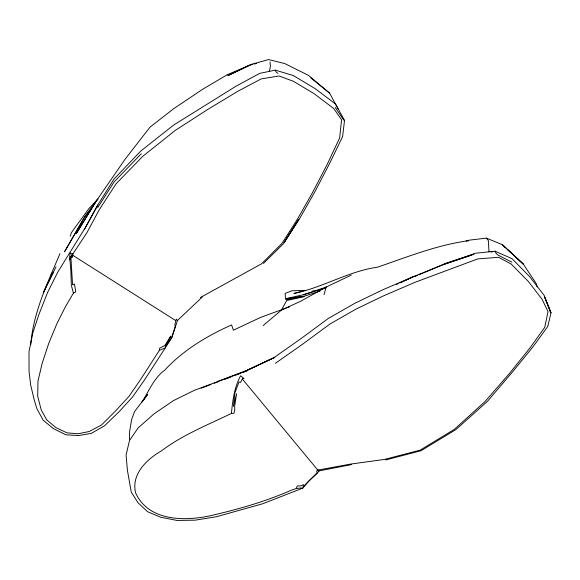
<?xml version="1.0" encoding="UTF-8"?>
<svg xmlns="http://www.w3.org/2000/svg" width="580" height="580" viewBox="0 0 580 580"><rect width="100%" height="100%" fill="white"/><g stroke="black" fill="none" stroke-linecap="round" stroke-linejoin="round"><path stroke-width="0.87" d="M129.449 439.364L129.594 431.701L131.566 419.848L134.473 411.662L147.719 394.306L143.282 400.519M30.755 344.716C33.198 312.562 47.553 282.96 59.972 253.656M231.413 413.431C232.667 400.548 234.356 387.338 240.591 375.782L243.984 378.435L242.317 378.965L240.461 382.481L238.996 381.988L234.893 392.935L233.414 406.406L236.611 393.733L234.639 406.363L234.762 409.893L233.936 413.308L231.413 413.431C207.538 424.995 182.548 434.877 161.254 451.001C146.624 459.389 130.935 474.512 135.655 493.043C149.278 522.616 187.935 521.449 214.817 514.707C237.031 509.407 259.086 503.28 280.307 494.776C287.767 492.26 294.669 487.374 302.825 488.106L309.357 480.472L317.006 473.526L319.007 470.916L351.625 464.573M202.529 296.8L177.48 320.486L171.789 337.836L144.899 379.342L132.646 396.872L119.234 411.604L104.559 425.749L91.198 433.427L78.532 435.565L65.903 434.797L53.338 428.576L43.195 420.253L36.844 408.625L34.292 400.149L30.697 385.192L29.051 371.468L29 351.582L32.922 332.601L39.02 314.186L47.618 292.414L57.884 271.889L85.072 228.056L97.817 204.95L114.006 179.01L140.962 150.887L173.514 125.142L235.712 86.384L259.651 73.377L275.29 70.144L293.32 75.538L315.129 88.617L335.472 103.958L344.527 120.43L342.613 136.583L329.694 163.292L315.15 191.262L299.534 218.762L284.004 242.621L298.78 219.24L283.591 243.556L263.458 263.4M269.548 70.898L270.418 65.946L270.026 61.98M177.48 320.486L176.313 319.138L174.805 324.952L175.334 326.207L171.68 337.553L165.148 346.586L170.803 336.074L164.981 345.325L159.631 348.196L159.391 350.32L140.947 378.972L128.941 396.437L115.536 410.945L101.471 425.017L89.139 431.534L78.025 433.775L66.975 432.861L55.818 427.533L46.697 419.855L41.238 409.959L37.693 396.241L37.976 381.082L42.151 363.399L48.749 343.382L56.898 323.676L65.504 306.559L73.421 293.125L75.784 291.87L74.421 284.004L72.565 284.903L70.876 256.904L72.543 257.274L72.623 254.294L86.826 232.848L99.34 209.605L116.08 183.787L142.702 156.368L175.276 130.391L208.321 109.076L237.727 91.335L261.152 78.916L279.067 75.987L293.364 81.265L314.121 93.677L333.768 108.569L341.562 119.748L339.641 137.968L327.229 164.336L312.685 192.306L297.069 219.798L281.786 243.6L261.507 263.856L200.325 297.547M51.134 274.869L51.511 273.165M324.024 294.712L326.141 287.093L351.284 275.072M70.224 236.205L71.42 232.594L88.957 208.51L98.1 198.904M56.035 266.793L43.253 292.733L53.367 272.223M296.228 488.36L297.264 485.953L300.868 485.873L303.383 484.626L303.036 486.852L317.202 472.743L316.557 471.09L317.818 470.097L350.704 464.072L384.453 459.433L420.087 450.174L454.292 429.396L484.894 401.693L509.718 373.179L530.207 347.616L544.707 327.374L548.035 311.663L542.039 299.171L528.112 281.184L511.212 264.052L498.524 257.288L477.688 258.926L415.28 282.206L383.75 295.757L356.345 308.937L330.063 323.93L302.883 343.998L275.384 363.326M84.375 229.564L97.817 204.95M263.211 325.547L281.43 310.09L286.723 300.505L303.724 296.808L285.962 299.469L304.145 296.213L320.095 291.087M141.701 402.505C148.857 391.333 153.685 378.247 164.742 370.113C183.294 350.139 206.871 335.987 231.587 324.93L233.377 330.216L260.5 317.449L289.695 306.762M69.23 259.702L72.826 253.706M69.513 258.934L72.768 253.699M97.73 207.604L114.159 181.808L141.281 153.787M69.68 259.891L73.022 254.721M89.494 210.902L84.919 216.492L64.561 251.735L84.919 216.492L96.925 200.049L125.077 159.246L149.959 127.201L173.862 108.569L202.695 89.24L227.338 74.675L249.625 65.199L252.256 64.525M324.271 288.579L326.141 287.093L303.768 294.64L285.462 298.758L285.128 293.422L291.849 290.812L305.392 290.326M165.322 347.855L159.391 350.32M326.141 287.093L300.592 301.274L281.43 310.09M249.625 65.199L227.788 75.712L251.633 64.264L268.569 59.573L284.751 63.568L308.444 75.356L329.636 93.17L338.125 108.938M302.825 488.106L262.711 503.766L216.296 516.773L195.134 520.173L177.038 520.427L160.856 517.295L147.603 511.734L138.127 502.875L131.232 492.043L127.433 470.409L126.085 455.061L129.528 440.423L138.2 427.88L153.932 413.939L173.376 400.664L194.445 390.282L244.303 371.7L274.021 357.606L301.165 338.488L328.345 318.42L354.982 303.217L382.735 289.826L414.272 276.283L403.818 281.111M244.303 371.7L274.84 357.352L246.601 370.446L217.797 381.401M399.859 282.931L402.288 281.808M403.897 281.061L414.403 276.211L445.781 263.704L475.484 253.25L495.073 251.213L511.995 258.644L529.409 276.385L544.091 295.278L551 312.859L547.737 326.504L532.882 346.956L512.053 372.49L487.483 401.309L455.974 429.541L421.044 450.718L385.707 459.947M396.575 284.446L398.185 283.707M400.599 282.59L402.208 281.851M414.881 276.544L417.353 275.478M419.007 274.775L444.592 263.827L473.925 254.17L445.273 264.001M225.402 379.153L230.825 376.978M235.85 375.079L240.04 373.491M243.39 372.222L247.58 370.642M201.122 388.187L210.953 384.475M214.23 383.242L218.326 381.698M444.592 263.827L469.227 255.925M303.768 294.64L324.01 288.441M303.26 290.935L293.886 293.465C322.763 287.637 348.283 271.266 377.5 267.199C406.631 257.194 435.486 245.615 466.117 241.033L469.561 240.12L486.41 238.119L502.236 244.615L523.261 264.045L536.203 283.511L537.131 286.926M254.011 64.068L256.635 63.394M491.064 252.003L492.579 251.785M285.462 298.758L304.145 296.213M466.117 241.033L468.727 240.751M312.62 290.906L314.425 291.044M72.623 254.294L70.216 252.916L69.68 256.802L70.898 271.52L71.333 285.266L73.421 293.125M511.807 262.124L497.654 254.874L495.994 253.148L495.073 251.213M344.527 120.43L343.599 119.879L335.276 107.445M72.456 255.099L175.624 320.522M277.892 73.356L275.928 71.826L275.29 70.144M310.858 77.923L329.636 93.17M505.521 247.653L502.236 244.615L523.261 264.045L507.493 249.472M550.05 311.837L551 312.859L544.671 297.185L550.079 310.931M242.317 378.965L317.818 470.097M486.41 238.119L488.346 240.569L489.005 251.829M318.775 469.981L319.087 471.134M90.016 211.106L76.19 233.755L96.925 200.049L90.016 211.106"/></g></svg>
